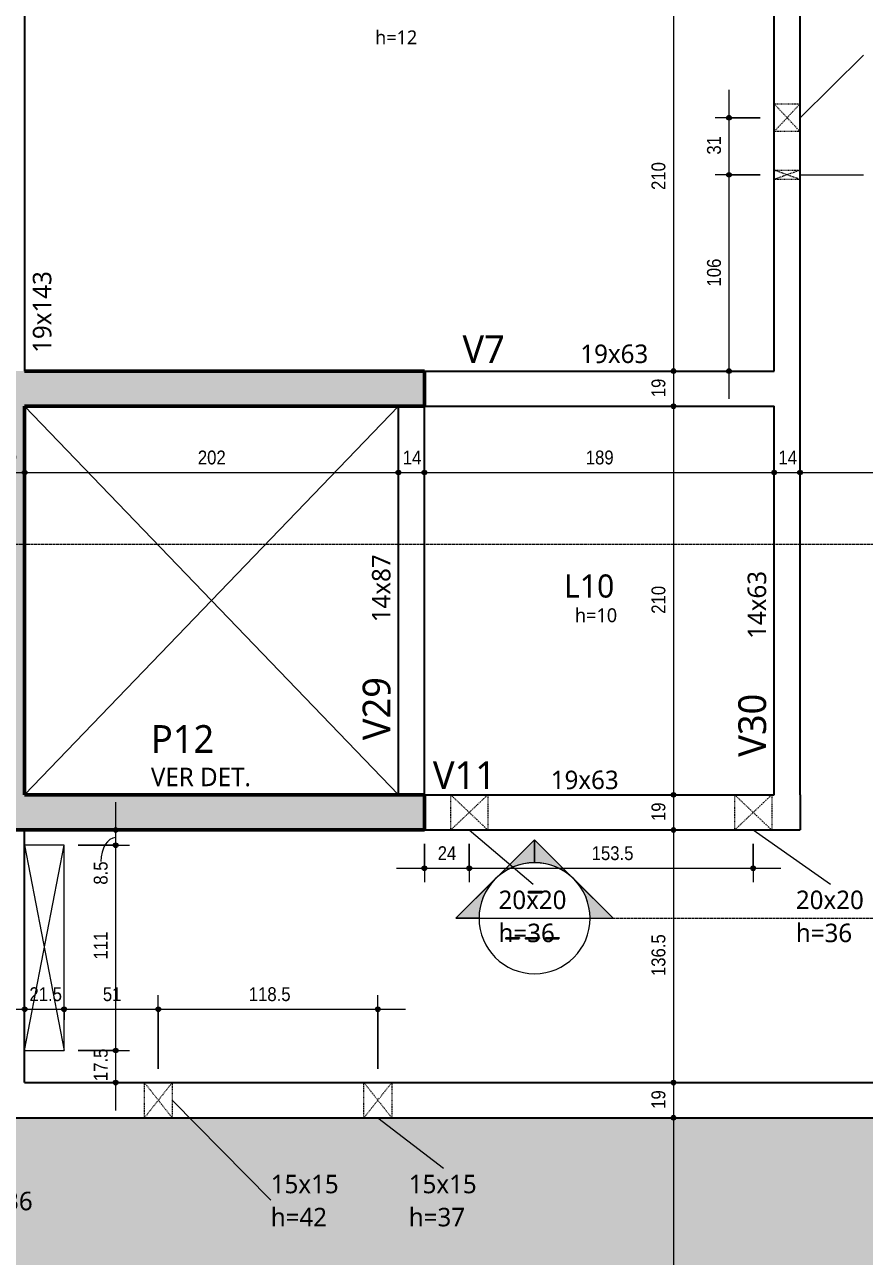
# Model space of a CAD drawing. Header units: centimetres. Extents: x -1475 to 26323, y -1238 to 84208.
# Drawn here: x 8593 to 9047, y -465 to 201 of the extents above; entities that cross this region are included whole.
import ezdxf

# ---------------------------------------------------------------- set-up
doc = ezdxf.new("R2010")
doc.units = ezdxf.units.CM
doc.linetypes.add('Centro de 6 mm', pattern=[1.32, 0.6, -0.24, 0.24, -0.24])
doc.linetypes.add('Traço', pattern=[0.635, 0.3175, -0.3175])
for name, color, linetype, lineweight in [('A-ANNO-DIMS', 7, 'Continuous', 9), ('A-ANNO-DIMS-50', 7, 'Continuous', 9), ('A-FLOR', 7, 'Continuous', 9), ('A-FLOR-IDEN', 7, 'Continuous', 9), ('A-GENM', 7, 'Continuous', 18), ('A-GENM-HDLN', 7, 'Traço', 18), ('A-GENM-IDEN', 7, 'Continuous', 9), ('G-ANNO-SYMB', 7, 'Continuous', 9), ('S-BEAM', 7, 'Continuous', 9), ('S-BEAM-IDEN', 7, 'Continuous', 9), ('S-COLS', 7, 'Continuous', 9), ('S-COLS-IDEN', 7, 'Continuous', 9)]:
    doc.layers.add(name, color=color, linetype=linetype, lineweight=lineweight)
doc.styles.add('Fira Sans', font='', dxfattribs={"width": 0.9, "height": 7.5})
doc.styles.add('Gadugi', font='gadugi.ttf', dxfattribs={"height": 10})
doc.styles.add('Gadugi_1', font='gadugi.ttf', dxfattribs={"height": 15})
doc.styles.add('Gadugi_2', font='gadugi.ttf', dxfattribs={"height": 0.2})
doc.styles.add('Gadugi_3', font='gadugi.ttf', dxfattribs={"height": 7.5})
doc.styles.add('Gadugi_4', font='gadugi.ttf', dxfattribs={"height": 12.5})
doc.styles.add('RomanD', font='romand__.ttf', dxfattribs={"height": 10})
doc.styles.get('Fira Sans').set_extended_font_data('Fira Sans')
doc.dimstyles.new('PED_R80_1_5mm_ACIMA_As_ESQ__R00', dxfattribs={"dimscale": 30.48, "dimtxt": 10.229846, "dimasz": 0.328084, "dimexe": 0.246063, "dimexo": 0.246063, "dimgap": 0.049213, "dimtad": 1, "dimdec": 1, "dimrnd": 0.5, "dimdsep": 46, "dimtxsty": 'Fira Sans', "dimblk1": 'DOTSMALL', "dimblk2": 'DOTSMALL', "dimsah": 1, "dimcen": 0.09, "dimdle": 0.492126, "dimazin": 0, "dimtfac": 1, "dimtdec": 4, "dimtix": 1, "dimtmove": 0, "dimatfit": 3, "dimfxl": 1, "dimtvp": 1, "dimtolj": 1, "dimtzin": 0, "dimarcsym": 2})
doc.dimstyles.new('PED_R80_1_5mm_ACIMA_As_ESQ__R00_1', dxfattribs={"dimscale": 30.48, "dimtxt": 10.229846, "dimasz": 0.328084, "dimexe": 0.246063, "dimexo": 0.246063, "dimgap": 0.049213, "dimtad": 1, "dimdec": 1, "dimrnd": 0.5, "dimdsep": 46, "dimtxsty": 'Fira Sans', "dimblk1": 'DOTSMALL', "dimblk2": 'DOTSMALL', "dimsah": 1, "dimcen": 0.09, "dimdle": 0.492126, "dimazin": 0, "dimtfac": 1, "dimtdec": 4, "dimtix": 1, "dimtmove": 1, "dimatfit": 3, "dimfxl": 1, "dimtvp": 1, "dimtolj": 1, "dimtzin": 0, "dimarcsym": 2})

# ---------------------------------------------------------------- blocks, each defined once
blk = doc.blocks.new('PED_FURO_RETANGULAR_R04_2020 _INSTÂNCIA_ - FURO RET-3778599-PL300 - FORMA DO DUPLEX SUPERIOR')
at = {"layer": 'A-GENM-HDLN'}
for p, q in [((-7.5, 9.5), (7.5, -9.5)), ((-7.5, -9.5), (7.5, 9.5)), ((-7.5, -9.5), (-7.5, 9.5)), ((7.5, 9.5), (7.5, -9.5))]:
    blk.add_line(p, q, dxfattribs=at)
blk = doc.blocks.new('PED_FURO_RETANGULAR_R04_2020 _INSTÂNCIA_ - FURO RET-V1-PL300 - FORMA DO DUPLEX SUPERIOR')
at = {"layer": 'A-GENM-HDLN'}
for p, q in [((-7.5, 9.5), (7.5, -9.5)), ((-7.5, -9.5), (7.5, 9.5)), ((-7.5, -9.5), (-7.5, 9.5)), ((7.5, 9.5), (7.5, -9.5))]:
    blk.add_line(p, q, dxfattribs=at)
blk = doc.blocks.new('PED_FURO_RETANGULAR_R04_2020 _INSTÂNCIA_ - FURO RET-3780401-PL300 - FORMA DO DUPLEX SUPERIOR')
at = {"layer": 'A-GENM-HDLN'}
for p, q in [((-10, 9.5), (10, -9.5)), ((-10, -9.5), (10, 9.5)), ((-10, -9.5), (-10, 9.5)), ((10, 9.5), (10, -9.5))]:
    blk.add_line(p, q, dxfattribs=at)
blk = doc.blocks.new('PED_FURO_CIRCULAR_R04_2020 _INSTÂNCIA_ - FURO CIRC-3781475-PL300 - FORMA DO DUPLEX SUPERIOR')
at = {"layer": 'A-GENM-HDLN'}
for p, q in [((2.5, -7), (-2.5, 7)), ((-2.5, -7), (2.5, 7)), ((-2.5, -7), (-2.5, 7)), ((2.5, 7), (2.5, -7))]:
    blk.add_line(p, q, dxfattribs=at)
blk = doc.blocks.new('PED_FURO_CIRCULAR_R04_2020 _INSTÂNCIA_ - FURO CIRC-3745760-PL300 - FORMA DO DUPLEX SUPERIOR')
at = {"layer": 'A-GENM-HDLN'}
for p, q in [((7.5, -7), (-7.5, 7)), ((-7.5, -7), (7.5, 7)), ((-7.5, -7), (-7.5, 7)), ((7.5, 7), (7.5, -7))]:
    blk.add_line(p, q, dxfattribs=at)
blk = doc.blocks.new('PED_TAG_PILAR_R03 - PILAR VER DET_-2523782-PL300 - FORMA DO DUPLEX SUPERIOR')
at = {"layer": 'S-COLS-IDEN', "insert": (0.115, -0.625), "char_height": 0.2, "width": 1.37089, "attachment_point": 1, "style": 'Gadugi_2'}
blk.add_mtext('VER DET.', dxfattribs=at)
blk = doc.blocks.new('DIMBLOCK79-PL300 - FORMA DO DUPLEX SUPERIOR')
at = {"layer": 'A-ANNO-DIMS-50', "true_color": 0x000032}
h = blk.add_hatch(color=178, dxfattribs=at)
edge = h.paths.add_edge_path(flags=0)
edge.add_arc((8943.39, 223.75), 1.25, 0, 360)
h = blk.add_hatch(color=178, dxfattribs=at)
edge = h.paths.add_edge_path(flags=0)
edge.add_arc((8943.39, 13.75), 1.25, 0, 360)
at = {"layer": 'A-ANNO-DIMS-50', "color": 178, "true_color": 0x000032}
for p, q in [((8937.66, 223.75), (8950.89, 223.75)), ((8943.39, 223.75), (8937.66, 223.75)), ((8943.39, 223.75), (8943.39, 13.75)), ((8937.66, 13.75), (8950.89, 13.75)), ((8943.39, 13.75), (8937.66, 13.75))]:
    blk.add_line(p, q, dxfattribs=at)
for centre in [(8943.39, 223.75), (8943.39, 13.75)]:
    blk.add_circle(centre, 1.25, dxfattribs=at)
at = {"layer": 'A-ANNO-DIMS-50', "color": 0, "insert": (8931.5, 111.6), "char_height": 7.5, "width": 17.1547, "attachment_point": 1, "rotation": 90, "line_spacing_factor": 1.049215, "style": 'Fira Sans'}
blk.add_mtext('210', dxfattribs=at)
blk = doc.blocks.new('_DotSmall')
at = {"color": 0, "linetype": 'ByBlock', "const_width": 0.5}
blk.add_lwpolyline([(-0.0625, 0, 1), (0.0625, 0, 1)], format="xyb", close=True, dxfattribs=at)
blk = doc.blocks.new('DIMBLOCK80-PL300 - FORMA DO DUPLEX SUPERIOR')
at = {"layer": 'A-ANNO-DIMS-50', "true_color": 0x000032}
h = blk.add_hatch(color=178, dxfattribs=at)
edge = h.paths.add_edge_path(flags=0)
edge.add_arc((8943.39, 13.75), 1.25, 0, 360)
h = blk.add_hatch(color=178, dxfattribs=at)
edge = h.paths.add_edge_path(flags=0)
edge.add_arc((8943.39, -5.25), 1.25, 0, 360)
at = {"layer": 'A-ANNO-DIMS-50', "color": 178, "true_color": 0x000032}
for p, q in [((8937.66, 13.75), (8950.89, 13.75)), ((8943.39, 13.75), (8937.66, 13.75)), ((8943.39, 13.75), (8943.39, -5.25)), ((8937.66, -5.25), (8950.89, -5.25)), ((8943.39, -5.25), (8937.66, -5.25))]:
    blk.add_line(p, q, dxfattribs=at)
for centre in [(8943.39, 13.75), (8943.39, -5.25)]:
    blk.add_circle(centre, 1.25, dxfattribs=at)
at = {"layer": 'A-ANNO-DIMS-50', "color": 0, "insert": (8931.5, -0.41), "char_height": 7.5, "width": 11.1741, "attachment_point": 1, "rotation": 90, "line_spacing_factor": 1.049215, "style": 'Fira Sans'}
blk.add_mtext('19', dxfattribs=at)
blk = doc.blocks.new('DIMBLOCK81-PL300 - FORMA DO DUPLEX SUPERIOR')
at = {"layer": 'A-ANNO-DIMS-50', "true_color": 0x000032}
h = blk.add_hatch(color=178, dxfattribs=at)
edge = h.paths.add_edge_path(flags=0)
edge.add_arc((8943.39, -5.25), 1.25, 0, 360)
h = blk.add_hatch(color=178, dxfattribs=at)
edge = h.paths.add_edge_path(flags=0)
edge.add_arc((8943.39, -215.25), 1.25, 0, 360)
at = {"layer": 'A-ANNO-DIMS-50', "color": 178, "true_color": 0x000032}
for p, q in [((8937.66, -5.25), (8950.89, -5.25)), ((8943.39, -5.25), (8937.66, -5.25)), ((8943.39, -5.25), (8943.39, -215.25)), ((8937.66, -215.25), (8950.89, -215.25)), ((8943.39, -215.25), (8937.66, -215.25))]:
    blk.add_line(p, q, dxfattribs=at)
for centre in [(8943.39, -5.25), (8943.39, -215.25)]:
    blk.add_circle(centre, 1.25, dxfattribs=at)
at = {"layer": 'A-ANNO-DIMS-50', "color": 0, "insert": (8931.5, -117.4), "char_height": 7.5, "width": 17.1547, "attachment_point": 1, "rotation": 90, "line_spacing_factor": 1.049215, "style": 'Fira Sans'}
blk.add_mtext('210', dxfattribs=at)
blk = doc.blocks.new('DIMBLOCK82-PL300 - FORMA DO DUPLEX SUPERIOR')
at = {"layer": 'A-ANNO-DIMS-50', "true_color": 0x000032}
h = blk.add_hatch(color=178, dxfattribs=at)
edge = h.paths.add_edge_path(flags=0)
edge.add_arc((8943.39, -215.25), 1.25, 0, 360)
h = blk.add_hatch(color=178, dxfattribs=at)
edge = h.paths.add_edge_path(flags=0)
edge.add_arc((8943.39, -234.25), 1.25, 0, 360)
at = {"layer": 'A-ANNO-DIMS-50', "color": 178, "true_color": 0x000032}
for p, q in [((8937.66, -215.25), (8950.89, -215.25)), ((8943.39, -215.25), (8937.66, -215.25)), ((8943.39, -215.25), (8943.39, -234.25)), ((8937.66, -234.25), (8950.89, -234.25)), ((8943.39, -234.25), (8937.66, -234.25))]:
    blk.add_line(p, q, dxfattribs=at)
for centre in [(8943.39, -215.25), (8943.39, -234.25)]:
    blk.add_circle(centre, 1.25, dxfattribs=at)
at = {"layer": 'A-ANNO-DIMS-50', "color": 0, "insert": (8931.5, -229.41), "char_height": 7.5, "width": 11.1741, "attachment_point": 1, "rotation": 90, "line_spacing_factor": 1.049215, "style": 'Fira Sans'}
blk.add_mtext('19', dxfattribs=at)
blk = doc.blocks.new('DIMBLOCK83-PL300 - FORMA DO DUPLEX SUPERIOR')
at = {"layer": 'A-ANNO-DIMS-50', "true_color": 0x000032}
h = blk.add_hatch(color=178, dxfattribs=at)
edge = h.paths.add_edge_path(flags=0)
edge.add_arc((8943.39, -234.25), 1.25, 0, 360)
h = blk.add_hatch(color=178, dxfattribs=at)
edge = h.paths.add_edge_path(flags=0)
edge.add_arc((8943.39, -370.75), 1.25, 0, 360)
at = {"layer": 'A-ANNO-DIMS-50', "color": 178, "true_color": 0x000032}
for p, q in [((8937.66, -234.25), (8950.89, -234.25)), ((8943.39, -234.25), (8937.66, -234.25)), ((8943.39, -234.25), (8943.39, -370.75)), ((8937.66, -370.75), (8950.89, -370.75)), ((8943.39, -370.75), (8937.66, -370.75))]:
    blk.add_line(p, q, dxfattribs=at)
for centre in [(8943.39, -234.25), (8943.39, -370.75)]:
    blk.add_circle(centre, 1.25, dxfattribs=at)
at = {"layer": 'A-ANNO-DIMS-50', "color": 0, "insert": (8931.5, -313.19), "char_height": 7.5, "width": 25.6533, "attachment_point": 1, "rotation": 90, "line_spacing_factor": 1.049215, "style": 'Fira Sans'}
blk.add_mtext('136.5', dxfattribs=at)
blk = doc.blocks.new('DIMBLOCK84-PL300 - FORMA DO DUPLEX SUPERIOR')
at = {"layer": 'A-ANNO-DIMS-50', "true_color": 0x000032}
h = blk.add_hatch(color=178, dxfattribs=at)
edge = h.paths.add_edge_path(flags=0)
edge.add_arc((8943.39, -370.75), 1.25, 0, 360)
h = blk.add_hatch(color=178, dxfattribs=at)
edge = h.paths.add_edge_path(flags=0)
edge.add_arc((8943.39, -389.75), 1.25, 0, 360)
at = {"layer": 'A-ANNO-DIMS-50', "color": 178, "true_color": 0x000032}
for p, q in [((8937.66, -370.75), (8950.89, -370.75)), ((8943.39, -370.75), (8937.66, -370.75)), ((8943.39, -370.75), (8943.39, -389.75)), ((8937.66, -389.75), (8950.89, -389.75)), ((8943.39, -389.75), (8937.66, -389.75))]:
    blk.add_line(p, q, dxfattribs=at)
for centre in [(8943.39, -370.75), (8943.39, -389.75)]:
    blk.add_circle(centre, 1.25, dxfattribs=at)
at = {"layer": 'A-ANNO-DIMS-50', "color": 0, "insert": (8931.5, -384.91), "char_height": 7.5, "width": 11.1741, "attachment_point": 1, "rotation": 90, "line_spacing_factor": 1.049215, "style": 'Fira Sans'}
blk.add_mtext('19', dxfattribs=at)
blk = doc.blocks.new('DIMBLOCK85-PL300 - FORMA DO DUPLEX SUPERIOR')
at = {"layer": 'A-ANNO-DIMS-50', "true_color": 0x000032}
h = blk.add_hatch(color=178, dxfattribs=at)
edge = h.paths.add_edge_path(flags=0)
edge.add_arc((8943.39, -389.75), 1.25, 0, 360)
h = blk.add_hatch(color=178, dxfattribs=at)
edge = h.paths.add_edge_path(flags=0)
edge.add_arc((8943.39, -685.75), 1.25, 0, 360)
at = {"layer": 'A-ANNO-DIMS-50', "color": 178, "true_color": 0x000032}
for p, q in [((8937.66, -389.75), (8950.89, -389.75)), ((8943.39, -389.75), (8937.66, -389.75)), ((8943.39, -389.75), (8943.39, -685.75)), ((8937.66, -685.75), (8950.89, -685.75)), ((8943.39, -685.75), (8937.66, -685.75))]:
    blk.add_line(p, q, dxfattribs=at)
for centre in [(8943.39, -389.75), (8943.39, -685.75)]:
    blk.add_circle(centre, 1.25, dxfattribs=at)
at = {"layer": 'A-ANNO-DIMS-50', "color": 0, "insert": (8931.5, -545.23), "char_height": 7.5, "width": 17.9416, "attachment_point": 1, "rotation": 90, "line_spacing_factor": 1.049215, "style": 'Fira Sans'}
blk.add_mtext('296', dxfattribs=at)
blk = doc.blocks.new('DIMBLOCK167-PL300 - FORMA DO DUPLEX SUPERIOR')
at = {"layer": 'A-ANNO-DIMS-50', "true_color": 0x000032}
h = blk.add_hatch(color=178, dxfattribs=at)
edge = h.paths.add_edge_path(flags=0)
edge.add_arc((8573.78, -41.09), 1.25, 0, 360)
h = blk.add_hatch(color=178, dxfattribs=at)
edge = h.paths.add_edge_path(flags=0)
edge.add_arc((8592.78, -41.09), 1.25, 0, 360)
at = {"layer": 'A-ANNO-DIMS-50', "color": 178, "true_color": 0x000032}
for p, q in [((8573.78, -46.82), (8573.78, -33.59)), ((8592.78, -46.82), (8592.78, -33.59)), ((8573.78, -41.09), (8592.78, -41.09)), ((8573.78, -41.09), (8573.78, -46.82)), ((8592.78, -41.09), (8592.78, -46.82))]:
    blk.add_line(p, q, dxfattribs=at)
for centre in [(8573.78, -41.09), (8592.78, -41.09)]:
    blk.add_circle(centre, 1.25, dxfattribs=at)
at = {"layer": 'A-ANNO-DIMS-50', "color": 0, "insert": (8578.62, -29.2), "char_height": 7.5, "width": 11.1741, "attachment_point": 1, "line_spacing_factor": 1.049215, "style": 'Fira Sans'}
blk.add_mtext('19', dxfattribs=at)
blk = doc.blocks.new('DIMBLOCK168-PL300 - FORMA DO DUPLEX SUPERIOR')
at = {"layer": 'A-ANNO-DIMS-50', "true_color": 0x000032}
h = blk.add_hatch(color=178, dxfattribs=at)
edge = h.paths.add_edge_path(flags=0)
edge.add_arc((8592.78, -41.09), 1.25, 0, 360)
h = blk.add_hatch(color=178, dxfattribs=at)
edge = h.paths.add_edge_path(flags=0)
edge.add_arc((8794.78, -41.09), 1.25, 0, 360)
at = {"layer": 'A-ANNO-DIMS-50', "color": 178, "true_color": 0x000032}
for p, q in [((8592.78, -46.82), (8592.78, -33.59)), ((8794.78, -46.82), (8794.78, -33.59)), ((8592.78, -41.09), (8794.78, -41.09)), ((8592.78, -41.09), (8592.78, -46.82)), ((8794.78, -41.09), (8794.78, -46.82))]:
    blk.add_line(p, q, dxfattribs=at)
for centre in [(8592.78, -41.09), (8794.78, -41.09)]:
    blk.add_circle(centre, 1.25, dxfattribs=at)
at = {"layer": 'A-ANNO-DIMS-50', "color": 0, "insert": (8686.37, -29.2), "char_height": 7.5, "width": 17.7842, "attachment_point": 1, "line_spacing_factor": 1.049215, "style": 'Fira Sans'}
blk.add_mtext('202', dxfattribs=at)
blk = doc.blocks.new('DIMBLOCK169-PL300 - FORMA DO DUPLEX SUPERIOR')
at = {"layer": 'A-ANNO-DIMS-50', "true_color": 0x000032}
h = blk.add_hatch(color=178, dxfattribs=at)
edge = h.paths.add_edge_path(flags=0)
edge.add_arc((8794.78, -41.09), 1.25, 0, 360)
h = blk.add_hatch(color=178, dxfattribs=at)
edge = h.paths.add_edge_path(flags=0)
edge.add_arc((8808.78, -41.09), 1.25, 0, 360)
at = {"layer": 'A-ANNO-DIMS-50', "color": 178, "true_color": 0x000032}
for p, q in [((8794.78, -46.82), (8794.78, -33.59)), ((8808.78, -46.82), (8808.78, -33.59)), ((8794.78, -41.09), (8808.78, -41.09)), ((8794.78, -41.09), (8794.78, -46.82)), ((8808.78, -41.09), (8808.78, -46.82))]:
    blk.add_line(p, q, dxfattribs=at)
for centre in [(8794.78, -41.09), (8808.78, -41.09)]:
    blk.add_circle(centre, 1.25, dxfattribs=at)
at = {"layer": 'A-ANNO-DIMS-50', "color": 0, "insert": (8797.12, -29.2), "char_height": 7.5, "width": 11.1741, "attachment_point": 1, "line_spacing_factor": 1.049215, "style": 'Fira Sans'}
blk.add_mtext('14', dxfattribs=at)
blk = doc.blocks.new('DIMBLOCK170-PL300 - FORMA DO DUPLEX SUPERIOR')
at = {"layer": 'A-ANNO-DIMS-50', "true_color": 0x000032}
h = blk.add_hatch(color=178, dxfattribs=at)
edge = h.paths.add_edge_path(flags=0)
edge.add_arc((8808.78, -41.09), 1.25, 0, 360)
h = blk.add_hatch(color=178, dxfattribs=at)
edge = h.paths.add_edge_path(flags=0)
edge.add_arc((8997.78, -41.09), 1.25, 0, 360)
at = {"layer": 'A-ANNO-DIMS-50', "color": 178, "true_color": 0x000032}
for p, q in [((8808.78, -46.82), (8808.78, -33.59)), ((8997.78, -46.82), (8997.78, -33.59)), ((8808.78, -41.09), (8997.78, -41.09)), ((8808.78, -41.09), (8808.78, -46.82)), ((8997.78, -41.09), (8997.78, -46.82))]:
    blk.add_line(p, q, dxfattribs=at)
for centre in [(8808.78, -41.09), (8997.78, -41.09)]:
    blk.add_circle(centre, 1.25, dxfattribs=at)
at = {"layer": 'A-ANNO-DIMS-50', "color": 0, "insert": (8896, -29.2), "char_height": 7.5, "width": 17.4694, "attachment_point": 1, "line_spacing_factor": 1.049215, "style": 'Fira Sans'}
blk.add_mtext('189', dxfattribs=at)
blk = doc.blocks.new('DIMBLOCK171-PL300 - FORMA DO DUPLEX SUPERIOR')
at = {"layer": 'A-ANNO-DIMS-50', "true_color": 0x000032}
h = blk.add_hatch(color=178, dxfattribs=at)
edge = h.paths.add_edge_path(flags=0)
edge.add_arc((8997.78, -41.09), 1.25, 0, 360)
h = blk.add_hatch(color=178, dxfattribs=at)
edge = h.paths.add_edge_path(flags=0)
edge.add_arc((9011.78, -41.09), 1.25, 0, 360)
at = {"layer": 'A-ANNO-DIMS-50', "color": 178, "true_color": 0x000032}
for p, q in [((8997.78, -46.82), (8997.78, -33.59)), ((9011.78, -46.82), (9011.78, -33.59)), ((8997.78, -41.09), (9011.78, -41.09)), ((8997.78, -41.09), (8997.78, -46.82)), ((9011.78, -41.09), (9011.78, -46.82))]:
    blk.add_line(p, q, dxfattribs=at)
for centre in [(8997.78, -41.09), (9011.78, -41.09)]:
    blk.add_circle(centre, 1.25, dxfattribs=at)
at = {"layer": 'A-ANNO-DIMS-50', "color": 0, "insert": (9000.12, -29.2), "char_height": 7.5, "width": 11.1741, "attachment_point": 1, "line_spacing_factor": 1.049215, "style": 'Fira Sans'}
blk.add_mtext('14', dxfattribs=at)
blk = doc.blocks.new('DIMBLOCK172-PL300 - FORMA DO DUPLEX SUPERIOR')
at = {"layer": 'A-ANNO-DIMS-50', "true_color": 0x000032}
h = blk.add_hatch(color=178, dxfattribs=at)
edge = h.paths.add_edge_path(flags=0)
edge.add_arc((9011.78, -41.09), 1.25, 0, 360)
h = blk.add_hatch(color=178, dxfattribs=at)
edge = h.paths.add_edge_path(flags=0)
edge.add_arc((9130.28, -41.09), 1.25, 0, 360)
at = {"layer": 'A-ANNO-DIMS-50', "color": 178, "true_color": 0x000032}
for p, q in [((9011.78, -46.82), (9011.78, -33.59)), ((9130.28, -46.82), (9130.28, -33.59)), ((9011.78, -41.09), (9130.28, -41.09)), ((9011.78, -41.09), (9011.78, -46.82)), ((9130.28, -41.09), (9130.28, -46.82))]:
    blk.add_line(p, q, dxfattribs=at)
for centre in [(9011.78, -41.09), (9130.28, -41.09)]:
    blk.add_circle(centre, 1.25, dxfattribs=at)
at = {"layer": 'A-ANNO-DIMS-50', "color": 0, "insert": (9060.6, -29.2), "char_height": 7.5, "width": 25.0238, "attachment_point": 1, "line_spacing_factor": 1.049215, "style": 'Fira Sans'}
blk.add_mtext('118.5', dxfattribs=at)
blk = doc.blocks.new('DIMBLOCK226-PL300 - FORMA DO DUPLEX SUPERIOR')
at = {"layer": 'A-ANNO-DIMS-50', "true_color": 0x000032}
h = blk.add_hatch(color=178, dxfattribs=at)
edge = h.paths.add_edge_path(flags=0)
edge.add_arc((8973.39, 150.65), 1.25, 0, 360)
h = blk.add_hatch(color=178, dxfattribs=at)
edge = h.paths.add_edge_path(flags=0)
edge.add_arc((8973.39, 119.79), 1.25, 0, 360)
at = {"layer": 'A-ANNO-DIMS-50', "color": 178, "true_color": 0x000032}
for p, q in [((8973.39, 165.65), (8973.39, 119.79)), ((8990.28, 150.65), (8965.89, 150.65)), ((8973.39, 150.65), (8990.28, 150.65)), ((8990.28, 119.79), (8965.89, 119.79)), ((8973.39, 119.79), (8990.28, 119.79))]:
    blk.add_line(p, q, dxfattribs=at)
for centre in [(8973.39, 150.65), (8973.39, 119.79)]:
    blk.add_circle(centre, 1.25, dxfattribs=at)
at = {"layer": 'A-ANNO-DIMS-50', "color": 0, "insert": (8961.5, 130.7), "char_height": 7.5, "width": 10.8594, "attachment_point": 1, "rotation": 90, "line_spacing_factor": 1.049215, "style": 'Fira Sans'}
blk.add_mtext('31', dxfattribs=at)
blk = doc.blocks.new('DIMBLOCK227-PL300 - FORMA DO DUPLEX SUPERIOR')
at = {"layer": 'A-ANNO-DIMS-50', "true_color": 0x000032}
h = blk.add_hatch(color=178, dxfattribs=at)
edge = h.paths.add_edge_path(flags=0)
edge.add_arc((8973.39, 119.79), 1.25, 0, 360)
h = blk.add_hatch(color=178, dxfattribs=at)
edge = h.paths.add_edge_path(flags=0)
edge.add_arc((8973.39, 13.75), 1.25, 0, 360)
at = {"layer": 'A-ANNO-DIMS-50', "color": 178, "true_color": 0x000032}
for p, q in [((8990.28, 119.79), (8965.89, 119.79)), ((8973.39, 119.79), (8973.39, -1.25)), ((8973.39, 119.79), (8990.28, 119.79)), ((8967.66, 13.75), (8980.89, 13.75)), ((8973.39, 13.75), (8967.66, 13.75))]:
    blk.add_line(p, q, dxfattribs=at)
for centre in [(8973.39, 119.79), (8973.39, 13.75)]:
    blk.add_circle(centre, 1.25, dxfattribs=at)
at = {"layer": 'A-ANNO-DIMS-50', "color": 0, "insert": (8961.5, 59.43), "char_height": 7.5, "width": 17.6268, "attachment_point": 1, "rotation": 90, "line_spacing_factor": 1.049215, "style": 'Fira Sans'}
blk.add_mtext('106', dxfattribs=at)
blk = doc.blocks.new('DIMBLOCK256-PL300 - FORMA DO DUPLEX SUPERIOR')
at = {"layer": 'A-ANNO-DIMS-50', "true_color": 0x000032}
h = blk.add_hatch(color=178, dxfattribs=at)
edge = h.paths.add_edge_path(flags=0)
edge.add_arc((8642.01, -353.39), 1.25, 0, 360)
h = blk.add_hatch(color=178, dxfattribs=at)
edge = h.paths.add_edge_path(flags=0)
edge.add_arc((8642.01, -370.75), 1.25, 0, 360)
at = {"layer": 'A-ANNO-DIMS-50', "color": 178, "true_color": 0x000032}
for p, q in [((8621.62, -353.39), (8649.51, -353.39)), ((8642.01, -353.39), (8621.62, -353.39)), ((8642.01, -385.75), (8642.01, -353.39)), ((8647.74, -370.75), (8634.51, -370.75)), ((8642.01, -370.75), (8647.74, -370.75))]:
    blk.add_line(p, q, dxfattribs=at)
for centre in [(8642.01, -353.39), (8642.01, -370.75)]:
    blk.add_circle(centre, 1.25, dxfattribs=at)
at = {"layer": 'A-ANNO-DIMS-50', "color": 0, "insert": (8630.12, -369.94), "char_height": 7.5, "width": 18.8859, "attachment_point": 1, "rotation": 90, "line_spacing_factor": 1.049215, "style": 'Fira Sans'}
blk.add_mtext('17.5', dxfattribs=at)
blk = doc.blocks.new('DIMBLOCK257-PL300 - FORMA DO DUPLEX SUPERIOR')
at = {"layer": 'A-ANNO-DIMS-50', "true_color": 0x000032}
h = blk.add_hatch(color=178, dxfattribs=at)
edge = h.paths.add_edge_path(flags=0)
edge.add_arc((8642.01, -242.51), 1.25, 0, 360)
h = blk.add_hatch(color=178, dxfattribs=at)
edge = h.paths.add_edge_path(flags=0)
edge.add_arc((8642.01, -353.39), 1.25, 0, 360)
at = {"layer": 'A-ANNO-DIMS-50', "color": 178, "true_color": 0x000032}
for p, q in [((8621.62, -242.51), (8649.51, -242.51)), ((8642.01, -242.51), (8621.62, -242.51)), ((8642.01, -353.39), (8642.01, -242.51)), ((8621.62, -353.39), (8649.51, -353.39)), ((8642.01, -353.39), (8621.62, -353.39))]:
    blk.add_line(p, q, dxfattribs=at)
for centre in [(8642.01, -242.51), (8642.01, -353.39)]:
    blk.add_circle(centre, 1.25, dxfattribs=at)
at = {"layer": 'A-ANNO-DIMS-50', "color": 0, "insert": (8630.12, -304.24), "char_height": 7.5, "width": 15.1087, "attachment_point": 1, "rotation": 90, "line_spacing_factor": 1.049215, "style": 'Fira Sans'}
blk.add_mtext('111', dxfattribs=at)
blk = doc.blocks.new('DIMBLOCK258-PL300 - FORMA DO DUPLEX SUPERIOR')
at = {"layer": 'A-ANNO-DIMS-50', "true_color": 0x000032}
h = blk.add_hatch(color=178, dxfattribs=at)
edge = h.paths.add_edge_path(flags=0)
edge.add_arc((8642.01, -234.25), 1.25, 0, 360)
h = blk.add_hatch(color=178, dxfattribs=at)
edge = h.paths.add_edge_path(flags=0)
edge.add_arc((8642.01, -242.51), 1.25, 0, 360)
at = {"layer": 'A-ANNO-DIMS-50', "color": 178, "true_color": 0x000032}
for p, q in [((8642.01, -242.51), (8642.01, -219.25)), ((8647.74, -234.25), (8634.51, -234.25)), ((8642.01, -234.25), (8647.74, -234.25)), ((8621.62, -242.51), (8649.51, -242.51)), ((8642.01, -242.51), (8621.62, -242.51))]:
    blk.add_line(p, q, dxfattribs=at)
for centre in [(8642.01, -234.25), (8642.01, -242.51)]:
    blk.add_circle(centre, 1.25, dxfattribs=at)
blk.add_ellipse((8642.01, -251.33), major_axis=(0, 12.95), ratio=0.622166, start_param=0, end_param=1.570796, dxfattribs=at)
at = {"layer": 'A-ANNO-DIMS-50', "color": 0, "insert": (8630.12, -263.79), "char_height": 7.5, "width": 14.9513, "attachment_point": 1, "rotation": 90, "line_spacing_factor": 1.049215, "style": 'Fira Sans'}
blk.add_mtext('8.5', dxfattribs=at)
blk = doc.blocks.new('DIMBLOCK260-PL300 - FORMA DO DUPLEX SUPERIOR')
at = {"layer": 'A-ANNO-DIMS-50', "true_color": 0x000032}
h = blk.add_hatch(color=178, dxfattribs=at)
edge = h.paths.add_edge_path(flags=0)
edge.add_arc((8592.78, -331.09), 1.25, 0, 360)
h = blk.add_hatch(color=178, dxfattribs=at)
edge = h.paths.add_edge_path(flags=0)
edge.add_arc((8614.12, -331.09), 1.25, 0, 360)
at = {"layer": 'A-ANNO-DIMS-50', "color": 178, "true_color": 0x000032}
for p, q in [((8592.78, -336.82), (8592.78, -323.59)), ((8614.12, -336.82), (8614.12, -323.59)), ((8577.78, -331.09), (8614.12, -331.09)), ((8592.78, -331.09), (8592.78, -336.82)), ((8614.12, -331.09), (8614.12, -336.82))]:
    blk.add_line(p, q, dxfattribs=at)
for centre in [(8592.78, -331.09), (8614.12, -331.09)]:
    blk.add_circle(centre, 1.25, dxfattribs=at)
at = {"layer": 'A-ANNO-DIMS-50', "color": 0, "insert": (8595.38, -319.21), "char_height": 7.5, "width": 19.358, "attachment_point": 1, "line_spacing_factor": 1.049215, "style": 'Fira Sans'}
blk.add_mtext('21.5', dxfattribs=at)
blk = doc.blocks.new('DIMBLOCK261-PL300 - FORMA DO DUPLEX SUPERIOR')
at = {"layer": 'A-ANNO-DIMS-50', "true_color": 0x000032}
h = blk.add_hatch(color=178, dxfattribs=at)
edge = h.paths.add_edge_path(flags=0)
edge.add_arc((8614.12, -331.09), 1.25, 0, 360)
h = blk.add_hatch(color=178, dxfattribs=at)
edge = h.paths.add_edge_path(flags=0)
edge.add_arc((8665.02, -331.09), 1.25, 0, 360)
at = {"layer": 'A-ANNO-DIMS-50', "color": 178, "true_color": 0x000032}
for p, q in [((8614.12, -336.82), (8614.12, -323.59)), ((8665.02, -363.25), (8665.02, -323.59)), ((8614.12, -331.09), (8665.02, -331.09)), ((8614.12, -331.09), (8614.12, -336.82)), ((8665.02, -331.09), (8665.02, -363.25))]:
    blk.add_line(p, q, dxfattribs=at)
for centre in [(8614.12, -331.09), (8665.02, -331.09)]:
    blk.add_circle(centre, 1.25, dxfattribs=at)
at = {"layer": 'A-ANNO-DIMS-50', "color": 0, "insert": (8635.04, -319.21), "char_height": 7.5, "width": 10.8594, "attachment_point": 1, "line_spacing_factor": 1.049215, "style": 'Fira Sans'}
blk.add_mtext('51', dxfattribs=at)
blk = doc.blocks.new('DIMBLOCK262-PL300 - FORMA DO DUPLEX SUPERIOR')
at = {"layer": 'A-ANNO-DIMS-50', "true_color": 0x000032}
h = blk.add_hatch(color=178, dxfattribs=at)
edge = h.paths.add_edge_path(flags=0)
edge.add_arc((8665.02, -331.09), 1.25, 0, 360)
h = blk.add_hatch(color=178, dxfattribs=at)
edge = h.paths.add_edge_path(flags=0)
edge.add_arc((8783.65, -331.09), 1.25, 0, 360)
at = {"layer": 'A-ANNO-DIMS-50', "color": 178, "true_color": 0x000032}
for p, q in [((8665.02, -363.25), (8665.02, -323.59)), ((8783.65, -363.25), (8783.65, -323.59)), ((8665.02, -331.09), (8798.65, -331.09)), ((8665.02, -331.09), (8665.02, -363.25)), ((8783.65, -331.09), (8783.65, -363.25))]:
    blk.add_line(p, q, dxfattribs=at)
for centre in [(8665.02, -331.09), (8783.65, -331.09)]:
    blk.add_circle(centre, 1.25, dxfattribs=at)
at = {"layer": 'A-ANNO-DIMS-50', "color": 0, "insert": (8713.9, -319.21), "char_height": 7.5, "width": 25.0238, "attachment_point": 1, "line_spacing_factor": 1.049215, "style": 'Fira Sans'}
blk.add_mtext('118.5', dxfattribs=at)
blk = doc.blocks.new('DIMBLOCK263-PL300 - FORMA DO DUPLEX SUPERIOR')
at = {"layer": 'A-ANNO-DIMS-50', "true_color": 0x000032}
h = blk.add_hatch(color=178, dxfattribs=at)
edge = h.paths.add_edge_path(flags=0)
edge.add_arc((8808.78, -254.9), 1.25, 0, 360)
h = blk.add_hatch(color=178, dxfattribs=at)
edge = h.paths.add_edge_path(flags=0)
edge.add_arc((8833.02, -254.9), 1.25, 0, 360)
at = {"layer": 'A-ANNO-DIMS-50', "color": 178, "true_color": 0x000032}
for p, q in [((8808.78, -241.75), (8808.78, -262.4)), ((8808.78, -254.9), (8808.78, -241.75)), ((8833.02, -241.75), (8833.02, -262.4)), ((8833.02, -254.9), (8833.02, -241.75)), ((8793.78, -254.9), (8833.02, -254.9))]:
    blk.add_line(p, q, dxfattribs=at)
for centre in [(8808.78, -254.9), (8833.02, -254.9)]:
    blk.add_circle(centre, 1.25, dxfattribs=at)
at = {"layer": 'A-ANNO-DIMS-50', "color": 0, "insert": (8815.98, -243.02), "char_height": 7.5, "width": 11.8037, "attachment_point": 1, "line_spacing_factor": 1.049215, "style": 'Fira Sans'}
blk.add_mtext('24', dxfattribs=at)
blk = doc.blocks.new('DIMBLOCK264-PL300 - FORMA DO DUPLEX SUPERIOR')
at = {"layer": 'A-ANNO-DIMS-50', "true_color": 0x000032}
h = blk.add_hatch(color=178, dxfattribs=at)
edge = h.paths.add_edge_path(flags=0)
edge.add_arc((8833.02, -254.9), 1.25, 0, 360)
h = blk.add_hatch(color=178, dxfattribs=at)
edge = h.paths.add_edge_path(flags=0)
edge.add_arc((8986.46, -254.9), 1.25, 0, 360)
at = {"layer": 'A-ANNO-DIMS-50', "color": 178, "true_color": 0x000032}
for p, q in [((8833.02, -241.75), (8833.02, -262.4)), ((8833.02, -254.9), (8833.02, -241.75)), ((8986.46, -241.75), (8986.46, -262.4)), ((8986.46, -254.9), (8986.46, -241.75)), ((8833.02, -254.9), (9001.46, -254.9))]:
    blk.add_line(p, q, dxfattribs=at)
for centre in [(8833.02, -254.9), (8986.46, -254.9)]:
    blk.add_circle(centre, 1.25, dxfattribs=at)
at = {"layer": 'A-ANNO-DIMS-50', "color": 0, "insert": (8899.18, -243.02), "char_height": 7.5, "width": 25.3385, "attachment_point": 1, "line_spacing_factor": 1.049215, "style": 'Fira Sans'}
blk.add_mtext('153.5', dxfattribs=at)
blk = doc.blocks.new('Corte - M_Cabeça do corte - Preenchida-2060824-PL300 - FORMA DO DUPLEX SUPERIOR')
at = {"layer": 'G-ANNO-SYMB'}
h = blk.add_hatch(color=256, dxfattribs=at)
edge = h.paths.add_edge_path(flags=0)
edge.add_line((-0.6, 0.849), (-0.6, 0.6))
edge.add_arc((-0.6, 0), 0.6, 90, 135)
edge.add_line((-1.024, 0.424), (-0.6, 0.849))
h = blk.add_hatch(color=256, dxfattribs=at)
edge = h.paths.add_edge_path(flags=0)
edge.add_line((-0.6, 0.849), (-0.176, 0.424))
edge.add_arc((-0.6, 0), 0.6, 45, 90)
edge.add_line((-0.6, 0.6), (-0.6, 0.849))
h = blk.add_hatch(color=256, dxfattribs=at)
edge = h.paths.add_edge_path(flags=0)
edge.add_line((-1.449, 0), (-1.024, 0.424))
edge.add_arc((-0.6, 0), 0.6, 135, 180)
edge.add_line((-1.2, 0), (-1.449, 0))
h = blk.add_hatch(color=256, dxfattribs=at)
edge = h.paths.add_edge_path(flags=0)
edge.add_line((0.249, 0), (0, 0))
edge.add_arc((-0.6, 0), 0.6, 360, 405)
edge.add_line((-0.176, 0.424), (0.249, 0))
for p, q in [((-0.6, 0.849), (-1.449, 0)), ((-0.6, 0.849), (-1.024, 0.424)), ((-0.6, 0.849), (0.249, 0)), ((-0.6, 0.6), (-0.6, 0.849)), ((-0.6, 0.849), (-0.6, 0.6)), ((-0.176, 0.424), (-0.6, 0.849)), ((-1.024, 0.424), (-1.449, 0)), ((0.249, 0), (-0.176, 0.424)), ((-1.449, 0), (-1.2, 0)), ((0, 0), (0.249, 0)), ((-1.2, 0), (-1.449, 0)), ((0, 0), (0.249, 0))]:
    blk.add_line(p, q, dxfattribs=at)
for start, end in [(360, 180), (90, 135), (45, 90), (135, 180), (360, 45), (180, 360)]:
    blk.add_arc((-0.6, 0), 0.6, start, end, dxfattribs=at)

msp = doc.modelspace()

# ---------------------------------------------------------------- hatches: boundary and pattern name
at = {"layer": 'A-FLOR', "lineweight": 18, "true_color": 0xd9d9d9}
msp.add_hatch(color=254, dxfattribs=at).paths.add_polyline_path([(8347.96, -782.75), (8516.28, -782.75), (8516.28, -685.75), (9318.28, -685.75), (9318.28, -389.75), (8307.28, -389.75), (8307.28, -666.93), (8349.38, -666.93), (8349.38, -682.26), (8307.28, -682.26), (8307.28, -782.75)], flags=0)
at = {"layer": 'S-COLS', "true_color": 0x808080}
msp.add_hatch(color=8, dxfattribs=at).paths.add_polyline_path([(8711.94, -234.25), (8808.78, -234.25), (8808.78, -215.25), (8592.78, -215.25), (8592.78, -5.25), (8808.78, -5.25), (8808.78, 13.75), (8573.78, 13.75), (8573.78, -234.25)], flags=0)

# ---------------------------------------------------------------- linework, layer by layer
at = {"lineweight": 18}
for p, q in [((8794.78, -5.25), (8592.78, -215.25)), ((8592.78, -5.25), (8794.78, -215.25)), ((8592.78, -353.37), (8614.12, -242.53)), ((8592.78, -242.53), (8614.12, -353.37))]:
    msp.add_line(p, q, dxfattribs=at)
at = {"layer": 'A-FLOR', "lineweight": 18}
for p, q in [((8614.12, -242.51), (8592.78, -242.51)), ((8614.12, -353.39), (8614.12, -242.51)), ((8592.78, -353.39), (8614.12, -353.39))]:
    msp.add_line(p, q, dxfattribs=at)
at = {"layer": 'A-GENM-IDEN'}
for p, q in [((9011.78, 150.65), (9046.14, 184.47)), ((9011.78, 119.79), (9046.14, 119.79)), ((8833.02, -234.25), (8867.56, -263.44)), ((8986.46, -234.25), (9028.23, -263.44)), ((8672.52, -380.25), (8725.77, -434.35)), ((8783.65, -389.75), (8819.05, -416.99))]:
    msp.add_line(p, q, dxfattribs=at)
at = {"layer": 'G-ANNO-SYMB', "linetype": 'Centro de 6 mm'}
for p, q in [((6592.6, -79.8), (10004.87, -79.8)), ((8898.31, -281.93), (9314.86, -281.93))]:
    msp.add_line(p, q, dxfattribs=at)
at = {"layer": 'G-ANNO-SYMB'}
msp.add_line((8838.31, -281.93), (8898.31, -281.93), dxfattribs=at)
at = {"layer": 'S-BEAM', "lineweight": 25}
for p, q in [((8592.78, 390.25), (8592.78, 13.75)), ((8997.78, 13.75), (8997.78, 390.25)), ((9011.78, -215.25), (9011.78, 390.25)), ((8808.78, 13.75), (8997.78, 13.75)), ((8794.78, -215.25), (8794.78, -5.25)), ((8808.78, -5.25), (8997.78, -5.25)), ((8808.78, -215.25), (8808.78, -5.25)), ((8997.78, -215.25), (8997.78, -5.25)), ((8808.78, -215.25), (8997.78, -215.25)), ((9011.78, -215.25), (9011.78, -234.25)), ((8592.78, -370.75), (8592.78, -234.25)), ((8808.78, -234.25), (9011.78, -234.25)), ((8592.78, -370.75), (9318.28, -370.75)), ((8307.28, -389.75), (9318.28, -389.75))]:
    msp.add_line(p, q, dxfattribs=at)
at = {"layer": 'S-COLS', "lineweight": 50}
for p, q in [((8592.78, 13.75), (8808.78, 13.75)), ((8808.78, 13.75), (8808.78, -5.25)), ((8808.78, -5.25), (8592.78, -5.25)), ((8592.78, -5.25), (8592.78, -215.25)), ((8592.78, -215.25), (8808.78, -215.25)), ((8808.78, -215.25), (8808.78, -234.25)), ((8808.78, -234.25), (8573.78, -234.25))]:
    msp.add_line(p, q, dxfattribs=at)

# ---------------------------------------------------------------- block references
at = {"layer": 'A-GENM', "linetype": 'Traço'}
for name, p, rotation in [('PED_FURO_CIRCULAR_R04_2020 _INSTÂNCIA_ - FURO CIRC-3745760-PL300 - FORMA DO DUPLEX SUPERIOR', (9004.78, 150.65), 89.9999999999999), ('PED_FURO_CIRCULAR_R04_2020 _INSTÂNCIA_ - FURO CIRC-3781475-PL300 - FORMA DO DUPLEX SUPERIOR', (9004.78, 119.79), 89.9999999999999), ('PED_FURO_RETANGULAR_R04_2020 _INSTÂNCIA_ - FURO RET-V1-PL300 - FORMA DO DUPLEX SUPERIOR', (8665.02, -380.25), 180)]:
    msp.add_blockref(name, p, dxfattribs=dict(at, rotation=rotation))
for name, p in [('PED_FURO_RETANGULAR_R04_2020 _INSTÂNCIA_ - FURO RET-3780401-PL300 - FORMA DO DUPLEX SUPERIOR', (8833.02, -224.75)), ('PED_FURO_RETANGULAR_R04_2020 _INSTÂNCIA_ - FURO RET-3780401-PL300 - FORMA DO DUPLEX SUPERIOR', (8986.46, -224.75)), ('PED_FURO_RETANGULAR_R04_2020 _INSTÂNCIA_ - FURO RET-3778599-PL300 - FORMA DO DUPLEX SUPERIOR', (8783.65, -380.25))]:
    msp.add_blockref(name, p, dxfattribs=at)
at = {"layer": 'G-ANNO-SYMB', "xscale": 49.99999999999998, "yscale": 49.99999999999998, "zscale": 49.99999999999998}
msp.add_blockref('Corte - M_Cabeça do corte - Preenchida-2060824-PL300 - FORMA DO DUPLEX SUPERIOR', (8898.31, -281.93), dxfattribs=at)
at = {"layer": 'S-COLS-IDEN', "xscale": 49.99999999999998, "yscale": 49.99999999999998, "zscale": 49.99999999999998}
msp.add_blockref('PED_TAG_PILAR_R03 - PILAR VER DET_-2523782-PL300 - FORMA DO DUPLEX SUPERIOR', (8655.28, -169.33), dxfattribs=at)

# ---------------------------------------------------------------- texts
at = {"layer": 'A-FLOR-IDEN', "attachment_point": 1}
for s, insert, char_height, width, style in [('h=12', (8782.15, 197.8), 7.5, 29.6624, 'Gadugi_3'), ('L10', (8884.26, -96.16), 12.5, 33.27, 'Gadugi_4'), ('h=10', (8890.15, -114.45), 7.5, 29.6624, 'Gadugi_3')]:
    msp.add_mtext(s, dxfattribs=dict(at, insert=insert, char_height=char_height, width=width, style=style))
at = {"layer": 'A-GENM-IDEN', "char_height": 10, "attachment_point": 1, "style": 'Gadugi'}
for s, insert, width in [('20x20', (8848.86, -267), 44.8945), ('20x20', (9009.53, -267), 44.8945), ('h=36', (8848.86, -284.86), 39.6835), ('h=36', (9009.53, -284.86), 39.6835), ('15x15', (8725.77, -420.55), 44.8945), ('15x15', (8800.35, -420.55), 44.8945), ('h=36', (8566.73, -429.74), 39.6835), ('h=42', (8725.77, -438.41), 39.6835), ('h=37', (8800.35, -438.41), 39.6835)]:
    msp.add_mtext(s, dxfattribs=dict(at, insert=insert, width=width))
at = {"layer": 'G-ANNO-SYMB', "char_height": 10, "attachment_point": 1, "style": 'RomanD'}
for s, insert, width in [('-', (8863.25, -262.31), 14.8312), ('---', (8851.03, -287.25), 44.4937)]:
    msp.add_mtext(s, dxfattribs=dict(at, insert=insert, width=width))
at = {"layer": 'S-BEAM-IDEN', "attachment_point": 1, "rotation": 90}
for s, insert, char_height, width, style in [('19x143', (8597.19, 23.57), 10, 54.1139, 'Gadugi'), ('14x87', (8780.46, -122), 10, 44.8945, 'Gadugi'), ('14x63', (8983.46, -130.98), 10, 44.8945, 'Gadugi'), ('V29', (8775.43, -185.7), 15, 44.0928, 'Gadugi_1'), ('V30', (8978.43, -194.69), 15, 44.0928, 'Gadugi_1')]:
    msp.add_mtext(s, dxfattribs=dict(at, insert=insert, char_height=char_height, width=width, style=style))
at = {"layer": 'S-BEAM-IDEN', "attachment_point": 1}
for s, insert, char_height, width, style in [('V7', (8829.34, 33.1), 15, 30.0633, 'Gadugi_1'), ('19x63', (8893.05, 28.07), 10, 44.8945, 'Gadugi'), ('V11', (8813.37, -197.15), 15, 44.0928, 'Gadugi_1'), ('19x63', (8877.08, -202.18), 10, 44.8945, 'Gadugi')]:
    msp.add_mtext(s, dxfattribs=dict(at, insert=insert, char_height=char_height, width=width, style=style))
at = {"layer": 'S-COLS-IDEN', "insert": (8661.03, -177.57), "char_height": 15, "width": 42.4894, "attachment_point": 1, "style": 'Gadugi_1'}
msp.add_mtext('P12', dxfattribs=at)

# ---------------------------------------------------------------- dimensions: what is measured, and where the dimension line sits
at = {"layer": 'A-ANNO-DIMS', "color": 178, "true_color": 0x000032}
for base, p1, p2, override, picture, middle in [((8943.39, 13.75), (8945.16, 223.75), (8945.16, 13.75), {"dimpost": '<>', "dimfxl": 210}, 'DIMBLOCK79-PL300 - FORMA DO DUPLEX SUPERIOR', (8938.07, 118.75)), ((8973.39, 119.79), (8997.78, 150.65), (8997.78, 119.79), {"dimpost": '<>', "dimfxl": 30.862895}, 'DIMBLOCK226-PL300 - FORMA DO DUPLEX SUPERIOR', (8968.07, 135.22)), ((8973.39, 13.75), (8997.78, 119.79), (8975.16, 13.75), {"dimpost": '<>', "dimfxl": 108.428132}, 'DIMBLOCK227-PL300 - FORMA DO DUPLEX SUPERIOR', (8968.07, 66.77)), ((8943.39, -5.25), (8945.16, 13.75), (8945.16, -5.25), {"dimpost": '<>', "dimfxl": 19}, 'DIMBLOCK80-PL300 - FORMA DO DUPLEX SUPERIOR', (8938.02, 4.25)), ((8943.39, -215.25), (8945.16, -5.25), (8945.16, -215.25), {"dimpost": '<>', "dimfxl": 210}, 'DIMBLOCK81-PL300 - FORMA DO DUPLEX SUPERIOR', (8938.07, -110.25)), ((8943.39, -234.25), (8945.16, -215.25), (8945.16, -234.25), {"dimpost": '<>', "dimfxl": 19}, 'DIMBLOCK82-PL300 - FORMA DO DUPLEX SUPERIOR', (8938.02, -224.75)), ((8943.39, -370.75), (8945.16, -234.25), (8945.16, -370.75), {"dimpost": '<>', "dimfxl": 136.5}, 'DIMBLOCK83-PL300 - FORMA DO DUPLEX SUPERIOR', (8938.07, -302.5)), ((8642.01, -242.51), (8614.12, -353.39), (8614.12, -242.51), {"dimpost": '<>', "dimfxl": 110.88519}, 'DIMBLOCK257-PL300 - FORMA DO DUPLEX SUPERIOR', (8636.76, -297.95)), ((8642.01, -353.39), (8640.24, -370.75), (8614.12, -353.39), {"dimpost": '<>', "dimfxl": 31.361372}, 'DIMBLOCK256-PL300 - FORMA DO DUPLEX SUPERIOR', (8636.69, -362.07)), ((8943.39, -389.75), (8945.16, -370.75), (8945.16, -389.75), {"dimpost": '<>', "dimfxl": 19}, 'DIMBLOCK84-PL300 - FORMA DO DUPLEX SUPERIOR', (8938.02, -380.25)), ((8943.39, -685.75), (8945.16, -389.75), (8945.16, -685.75), {"dimpost": '<>', "dimfxl": 296}, 'DIMBLOCK85-PL300 - FORMA DO DUPLEX SUPERIOR', (8938.02, -537.75))]:
    dim = msp.add_linear_dim(base=base, p1=p1, p2=p2, angle=90, dimstyle='PED_R80_1_5mm_ACIMA_As_ESQ__R00', override=override, dxfattribs=at)
    dim.commit()
    dim.dimension.update_dxf_attribs({"geometry": picture, "text_midpoint": middle})
for base, p1, p2, override, picture, middle in [((8592.78, -41.09), (8573.78, -39.32), (8592.78, -39.32), {"dimpost": '<>', "dimfxl": 19}, 'DIMBLOCK167-PL300 - FORMA DO DUPLEX SUPERIOR', (8583.28, -35.72)), ((8794.78, -41.09), (8592.78, -39.32), (8794.78, -39.32), {"dimpost": '<>', "dimfxl": 202}, 'DIMBLOCK168-PL300 - FORMA DO DUPLEX SUPERIOR', (8693.78, -35.77)), ((8808.78, -41.09), (8794.78, -39.32), (8808.78, -39.32), {"dimpost": '<>', "dimfxl": 14}, 'DIMBLOCK169-PL300 - FORMA DO DUPLEX SUPERIOR', (8801.78, -35.84)), ((8997.78, -41.09), (8808.78, -39.32), (8997.78, -39.32), {"dimpost": '<>', "dimfxl": 189}, 'DIMBLOCK170-PL300 - FORMA DO DUPLEX SUPERIOR', (8903.28, -35.72)), ((9011.78, -41.09), (8997.78, -39.32), (9011.78, -39.32), {"dimpost": '<>', "dimfxl": 14}, 'DIMBLOCK171-PL300 - FORMA DO DUPLEX SUPERIOR', (9004.78, -35.84)), ((9130.28, -41.09), (9011.78, -39.32), (9130.28, -39.32), {"dimpost": '<>', "dimfxl": 118.5}, 'DIMBLOCK172-PL300 - FORMA DO DUPLEX SUPERIOR', (9071.03, -35.77)), ((8833.02, -254.9), (8808.78, -234.25), (8833.02, -234.25), {"dimpost": '<>', "dimfxl": 24.240064}, 'DIMBLOCK263-PL300 - FORMA DO DUPLEX SUPERIOR', (8820.9, -249.65)), ((8986.46, -254.9), (8833.02, -234.25), (8986.46, -234.25), {"dimpost": '<>', "dimfxl": 153.440525}, 'DIMBLOCK264-PL300 - FORMA DO DUPLEX SUPERIOR', (8909.74, -249.59)), ((8614.12, -331.09), (8592.78, -329.32), (8614.12, -329.32), {"dimpost": '<>', "dimfxl": 21.342916}, 'DIMBLOCK260-PL300 - FORMA DO DUPLEX SUPERIOR', (8603.45, -325.78)), ((8665.02, -331.09), (8614.12, -329.32), (8665.02, -370.75), {"dimpost": '<>', "dimfxl": 65.622066}, 'DIMBLOCK261-PL300 - FORMA DO DUPLEX SUPERIOR', (8639.57, -325.78)), ((8783.65, -331.09), (8665.02, -370.75), (8783.65, -370.75), {"dimpost": '<>', "dimfxl": 118.631023}, 'DIMBLOCK262-PL300 - FORMA DO DUPLEX SUPERIOR', (8724.33, -325.78))]:
    dim = msp.add_linear_dim(base=base, p1=p1, p2=p2, dimstyle='PED_R80_1_5mm_ACIMA_As_ESQ__R00', override=override, dxfattribs=at)
    dim.commit()
    dim.dimension.update_dxf_attribs({"geometry": picture, "text_midpoint": middle})
dim = msp.add_linear_dim(base=(8642.01, -234.25), p1=(8614.12, -242.51), p2=(8640.24, -234.25), angle=90, dimstyle='PED_R80_1_5mm_ACIMA_As_ESQ__R00_1', override={"dimpost": '<>', "dimfxl": 27.392812}, dxfattribs=at)
dim.commit()
dim.dimension.update_dxf_attribs({"geometry": 'DIMBLOCK258-PL300 - FORMA DO DUPLEX SUPERIOR', "text_midpoint": (8635.12, -256.31), "dimtype": 160, "text_rotation": 90})

doc.saveas('drawing.dxf')
